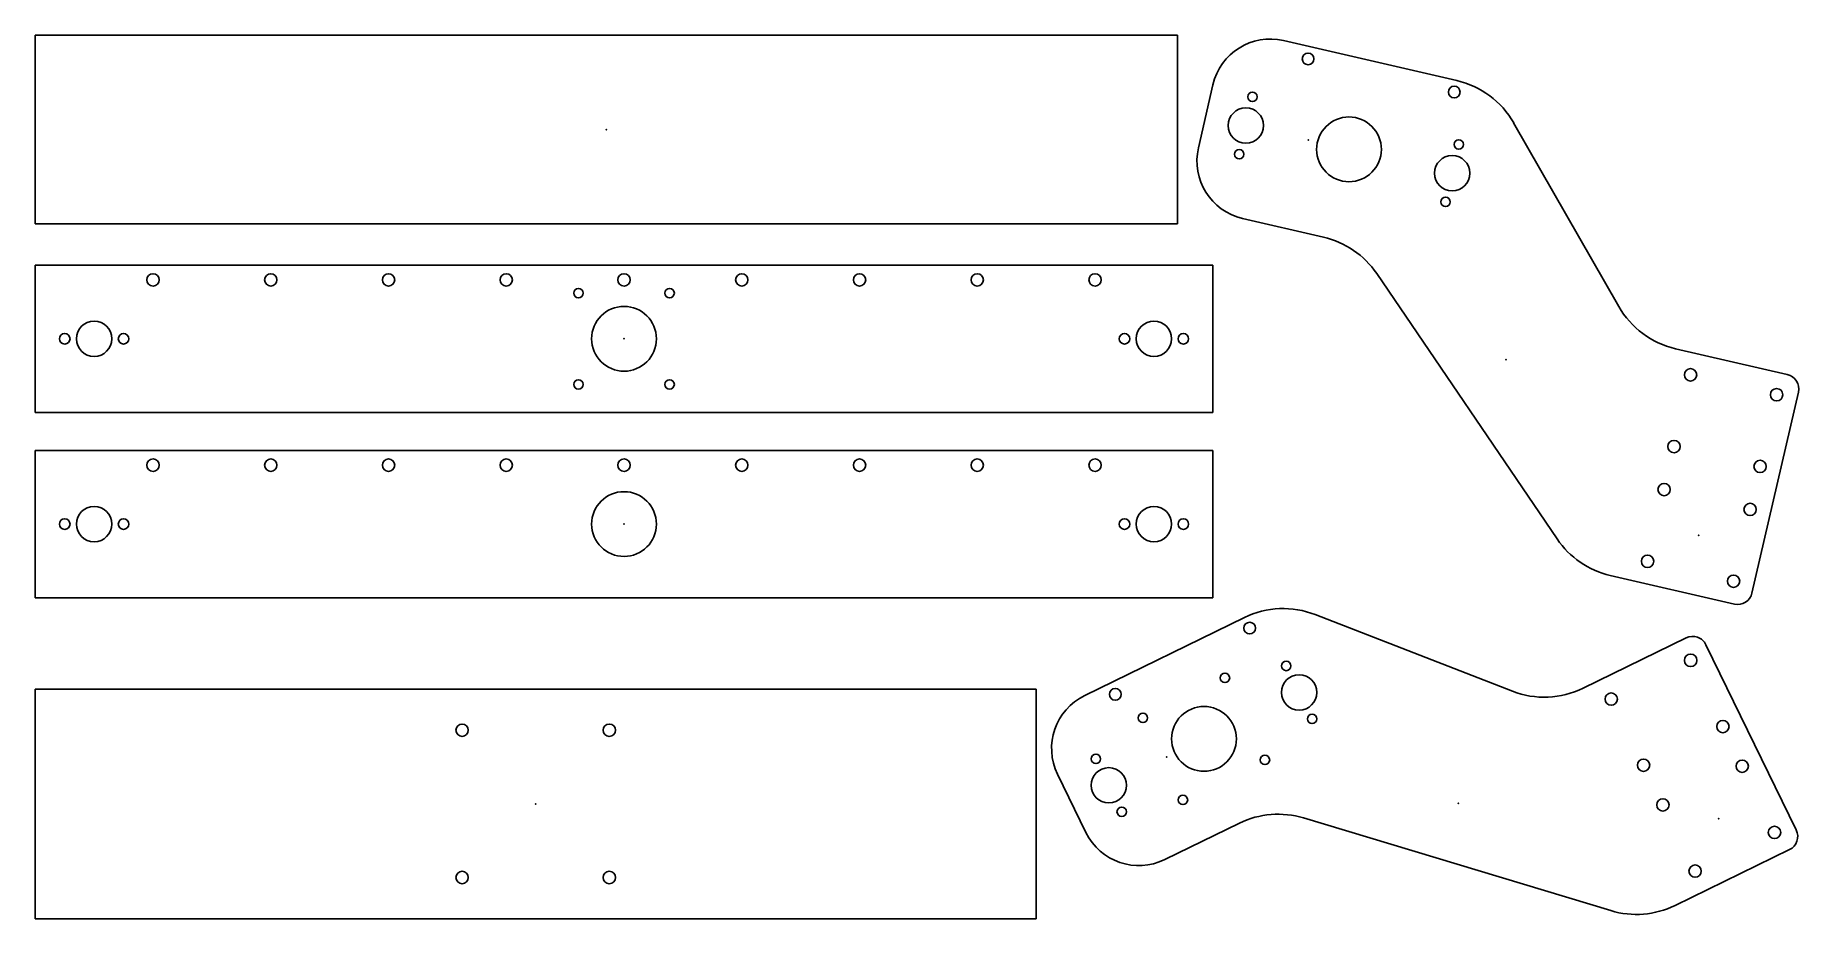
# Model space of a CAD drawing. Header units: millimetres. Extents: x -1319 to -720, y -3 to 297.
import ezdxf

# ---------------------------------------------------------------- set-up
doc = ezdxf.new("R2010")
doc.units = ezdxf.units.MM
doc.header["$PDSIZE"] = -1

msp = doc.modelspace()

# ---------------------------------------------------------------- linework, layer by layer
at = {"color": 7, "linetype": 'Continuous'}
for p, q in [((-1318.87, 233.49), (-1318.87, 297.49)), ((-1318.87, 297.49), (-930.87, 297.49)), ((-930.87, 233.49), (-930.87, 297.49)), ((-894.82, 295.7), (-835.95, 282.11)), ((-923.76, 259.28), (-918.81, 280.71)), ((-816.66, 267.77), (-780.98, 205.41)), ((-908.77, 235.29), (-881.25, 228.94)), ((-1318.87, 233.49), (-930.87, 233.49)), ((-1318.87, 169.43), (-1318.87, 219.43)), ((-1318.87, 219.43), (-918.87, 219.43)), ((-918.87, 169.43), (-918.87, 219.43)), ((-863.19, 216.57), (-801.89, 126.44)), ((-723.7, 182.3), (-761.69, 191.07)), ((-735.7, 108.1), (-719.95, 176.3)), ((-1318.87, 169.43), (-918.87, 169.43)), ((-1318.87, 106.51), (-1318.87, 156.51)), ((-1318.87, 156.51), (-918.87, 156.51)), ((-918.87, 106.51), (-918.87, 156.51)), ((-741.69, 104.35), (-783.83, 114.08)), ((-1318.87, 106.51), (-918.87, 106.51)), ((-962.39, 73.29), (-908.09, 99.77)), ((-884.07, 100.77), (-817.1, 74.75)), ((-758.03, 92.85), (-793.09, 75.75)), ((-720.66, 27.63), (-751.35, 90.55)), ((-1318.87, -2.51), (-1318.87, 75.49)), ((-1318.87, 75.49), (-978.87, 75.49)), ((-978.87, -2.51), (-978.87, 75.49)), ((-961.95, 26.77), (-971.6, 46.54)), ((-888.01, 31.7), (-783.65, 0.23)), ((-935.21, 17.56), (-909.82, 29.95)), ((-722.96, 20.95), (-761.83, 1.99)), ((-1318.87, -2.51), (-978.87, -2.51))]:
    msp.add_line(p, q, dxfattribs=at)
for centre, radius in [((-886.49, 289.47), 2), ((-905.4, 276.59), 1.6), ((-836.85, 278.21), 2), ((-907.64, 266.85), 6), ((-872.6, 258.75), 11), ((-909.89, 257.1), 1.6), ((-835.3, 260.41), 1.6), ((-837.55, 250.66), 6), ((-839.8, 240.92), 1.6), ((-1278.87, 214.43), 2.1), ((-1238.87, 214.43), 2.1), ((-1198.87, 214.43), 2.1), ((-1158.87, 214.43), 2.1), ((-1118.87, 214.43), 2.1), ((-1078.87, 214.43), 2.1), ((-1038.87, 214.43), 2.1), ((-998.87, 214.43), 2.1), ((-958.87, 214.43), 2.1), ((-1134.37, 209.93), 1.6), ((-1103.37, 209.93), 1.6), ((-1118.87, 194.43), 11), ((-1298.87, 194.43), 6), ((-938.87, 194.43), 6), ((-1308.87, 194.43), 1.8), ((-1288.87, 194.43), 1.8), ((-948.87, 194.43), 1.8), ((-928.87, 194.43), 1.8), ((-1134.37, 178.93), 1.6), ((-1103.37, 178.93), 1.6), ((-756.57, 182.19), 2.1), ((-727.33, 175.44), 2.1), ((-762.19, 157.83), 2.1), ((-1278.87, 151.51), 2.1), ((-1238.87, 151.51), 2.1), ((-1198.87, 151.51), 2.1), ((-1158.87, 151.51), 2.1), ((-1118.87, 151.51), 2.1), ((-1078.87, 151.51), 2.1), ((-1038.87, 151.51), 2.1), ((-998.87, 151.51), 2.1), ((-958.87, 151.51), 2.1), ((-732.96, 151.08), 2.1), ((-765.56, 143.22), 2.1), ((-1118.87, 131.51), 11), ((-736.33, 136.47), 2.1), ((-1308.87, 131.51), 1.8), ((-1298.87, 131.51), 6), ((-1288.87, 131.51), 1.8), ((-948.87, 131.51), 1.8), ((-938.87, 131.51), 6), ((-928.87, 131.51), 1.8), ((-771.19, 118.86), 2.1), ((-741.96, 112.11), 2.1), ((-906.33, 96.18), 2), ((-893.92, 83.32), 1.6), ((-756.54, 85.23), 2.1), ((-914.73, 79.29), 1.6), ((-889.53, 74.33), 6), ((-951.99, 73.69), 2), ((-783.51, 72.08), 2.1), ((-942.59, 65.7), 1.6), ((-921.86, 58.56), 11), ((-885.15, 65.34), 1.6), ((-1173.87, 61.49), 2.1), ((-1123.87, 61.49), 2.1), ((-745.58, 62.76), 2.1), ((-954.19, 42.79), 6), ((-958.58, 51.78), 1.6), ((-901.14, 51.43), 1.6), ((-772.55, 49.61), 2.1), ((-739.01, 49.28), 2.1), ((-929, 37.84), 1.6), ((-765.97, 36.13), 2.1), ((-949.81, 33.81), 1.6), ((-728.05, 26.81), 2.1), ((-1173.87, 11.49), 2.1), ((-1123.87, 11.49), 2.1), ((-755.01, 13.66), 2.1)]:
    msp.add_circle(centre, radius, dxfattribs=at)
for centre, radius, start, end in [((-899.32, 276.21), 20, 77, 167), ((-842.7, 252.88), 30, 29.7688, 77), ((-904.27, 254.78), 20, 167, 257), ((-888, 199.7), 30, 34.21726, 77), ((-754.94, 220.3), 30, 209.7688, 257), ((-724.82, 177.43), 5, 347, 77), ((-777.09, 143.31), 30, 214.21726, 257), ((-740.57, 109.22), 5, 257, 347), ((-894.94, 72.81), 30, 68.7688, 116), ((-755.84, 88.36), 5, 26, 116), ((-953.62, 55.31), 20, 116, 206), ((-806.24, 102.72), 30, 248.7688, 296), ((-896.67, 2.98), 30, 73.21726, 116), ((-943.98, 35.54), 20, 206, 296), ((-725.15, 25.44), 5, 296, 26), ((-774.99, 28.95), 30, 253.21726, 296)]:
    msp.add_arc(centre, radius, start, end, dxfattribs=at)
for p in [(-1124.87, 265.49), (-886.38, 261.94), (-1118.87, 194.43), (-819.21, 187.34), (-1118.87, 131.51), (-753.76, 127.66), (-934.59, 52.36), (-1148.87, 36.49), (-1148.87, 36.49), (-835.45, 36.68), (-747.01, 31.47)]:
    msp.add_point(p, dxfattribs=at)

doc.saveas('drawing.dxf')
